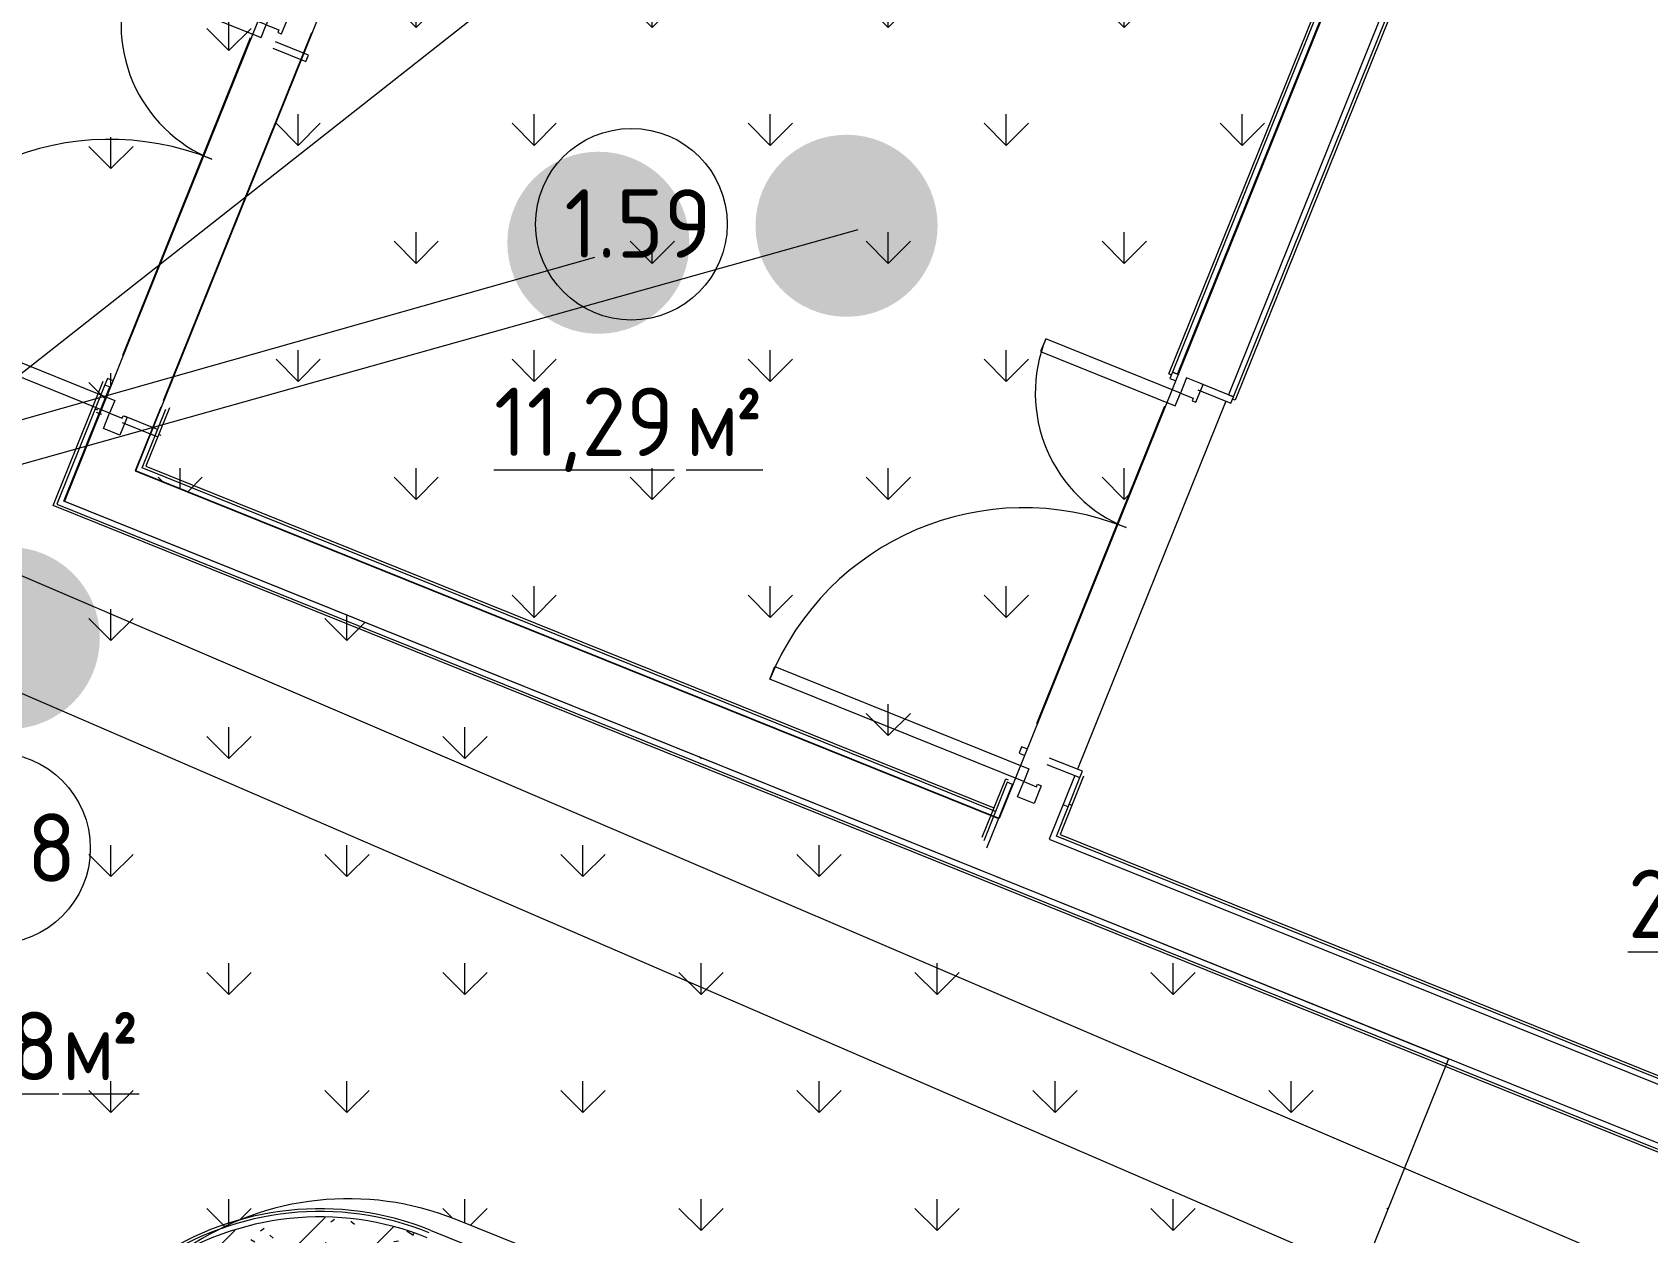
# Model space of a CAD drawing. Header units: millimetres. Extents: x -584918 to 2941280, y 3000189 to 4229862.
# Drawn here: x -445285 to -439385, y 3686669 to 3691053 of the extents above; entities that cross this region are included whole.
import ezdxf

# ---------------------------------------------------------------- set-up
doc = ezdxf.new("R2010")
doc.units = ezdxf.units.MM
for name, color, linetype, lineweight in [('Двери', 7, 'Continuous', 0), ('Марки помещений', 7, 'Continuous', 0), ('Обобщенные модели', 7, 'Continuous', 0), ('Перекрытие', 7, 'Continuous', 0), ('Стены внутренние', 7, 'Continuous', 0), ('Стены несущие', 7, 'Continuous', 0), ('Стены отделка', 7, 'Continuous', 0), ('экспертиза ДУ', 1, 'Continuous', 0), ('экспертиза условные обозначения', 1, 'Continuous', 0)]:
    doc.layers.add(name, color=color, linetype=linetype, lineweight=lineweight)
doc.styles.add('GOST Common_2', font='', dxfattribs={"height": 500})
doc.styles.add('GOST Common_3', font='', dxfattribs={"width": 0.9, "height": 500})
doc.styles.get('GOST Common_2').set_extended_font_data('GOST Common')
doc.styles.get('GOST Common_3').set_extended_font_data('GOST Common')

# ---------------------------------------------------------------- blocks, each defined once
blk = doc.blocks.new('ASVP_ОТКОС_Оштукатуривание дверного откоса - Оштукатуривание дверного откоса-V89-АР Этаж 01')
at = {"layer": 'Обобщенные модели'}
for p, q in [((-750, 130), (-750, 0)), ((-725, 0), (-725, 130)), ((725, 130), (725, 0)), ((750, 0), (750, 130)), ((-750, 0), (-725, 0)), ((725, 0), (750, 0))]:
    blk.add_line(p, q, dxfattribs=at)
blk = doc.blocks.new('ASVP_ОТКОС_Оштукатуривание дверного откоса - Оштукатуривание дверного откоса-V24-АР Этаж 01')
at = {"layer": 'Обобщенные модели'}
for p, q in [((-750, 20), (-750, 0)), ((-750, 0), (-725, 0)), ((-725, 0), (-725, 20)), ((725, 20), (725, 0)), ((725, 0), (750, 0)), ((750, 0), (750, 20))]:
    blk.add_line(p, q, dxfattribs=at)
blk = doc.blocks.new('ASVP_ДверьАлюминиеваяВитражная_2 полотна - Остекленная Внутренняя-7554606-АР Этаж 01')
at = {"layer": 'Двери', "lineweight": 18}
for p, q in [((-665, 962.5), (-615, 962.5)), ((-665, 32.5), (-665, 962.5)), ((-615, 962.5), (-615, 32.5)), ((665, 432.5), (615, 432.5)), ((615, 432.5), (615, 32.5)), ((665, 32.5), (665, 432.5)), ((-725, 32.5), (-665, 32.5)), ((-725, -32.5), (-725, 32.5)), ((-615, 32.5), (-665, 32.5)), ((-665, 32.5), (-665, -17.5)), ((615, 32.5), (665, 32.5)), ((725, 32.5), (665, 32.5)), ((665, 32.5), (665, -17.5)), ((725, -32.5), (725, 32.5)), ((-655, -32.5), (-725, -32.5)), ((-665, -17.5), (-655, -17.5)), ((-655, -17.5), (-655, -32.5)), ((665, -17.5), (655, -17.5)), ((655, -17.5), (655, -32.5)), ((655, -32.5), (725, -32.5))]:
    blk.add_line(p, q, dxfattribs=at)
at = {"layer": 'Двери'}
for centre, radius, start, end in [((-665, 32.5), 930, 360, 90), ((665, 32.5), 400, 90, 180)]:
    blk.add_arc(centre, radius, start, end, dxfattribs=at)
blk = doc.blocks.new('ASVP_Марка_Помещение_ДваЗначения - Номер Площадь-685795-АР Этаж 01')
at = {"layer": 'Марки помещений'}
blk.add_circle((0, 0), 3.5, dxfattribs=at)
blk = doc.blocks.new('ASVP_ДверьАлюминиеваяВитражная_2 полотна - Остекленная Наружная  Коричневая-7858139-АР Этаж 01')
at = {"layer": 'Двери', "lineweight": 18}
for p, q in [((-825, 32.5), (-825, -32.5)), ((-755, 32.5), (-825, 32.5)), ((-765, -32.5), (-765, 17.5)), ((-765, 17.5), (-755, 17.5)), ((-755, 17.5), (-755, 32.5)), ((755, 32.5), (825, 32.5)), ((755, 17.5), (755, 32.5)), ((765, 17.5), (755, 17.5)), ((765, -32.5), (765, 17.5)), ((825, 32.5), (825, -32.5)), ((-825, -32.5), (-765, -32.5)), ((-715, -32.5), (-765, -32.5)), ((-765, -32.5), (-765, -562.5)), ((-715, -562.5), (-715, -32.5)), ((715, -1032.5), (715, -32.5)), ((715, -32.5), (765, -32.5)), ((765, -32.5), (765, -1032.5)), ((825, -32.5), (765, -32.5)), ((-765, -562.5), (-715, -562.5)), ((765, -1032.5), (715, -1032.5))]:
    blk.add_line(p, q, dxfattribs=at)
at = {"layer": 'Двери'}
for centre, radius, start, end in [((-765, -32.5), 530, 270, 0), ((765, -32.5), 1000, 180, 270)]:
    blk.add_arc(centre, radius, start, end, dxfattribs=at)

msp = doc.modelspace()

# ---------------------------------------------------------------- hatches: boundary and pattern name
at = {"layer": 'Стены внутренние'}
h = msp.add_hatch(dxfattribs=at)
h.set_pattern_fill('FP_1', color=256, style=0, pattern_type=2)
h.set_pattern_definition([(45, (-437515.92, 3663725.22), (-141.4214, 141.4214), [])])
h.paths.add_polyline_path([(-445185.026, 3685676.154), (-445178.758, 3685785.101), (-445160.037, 3685892.61), (-445129.111, 3685997.263), (-445086.387, 3686097.679), (-445032.429, 3686192.533), (-444967.95, 3686280.573), (-444893.799, 3686360.638), (-444810.955, 3686431.67), (-444720.512, 3686492.734), (-444621.333, 3686543.91), (-444513.286, 3686584.009), (-444415.926, 3686608.771), (-444307.779, 3686623.364), (-444198.672, 3686625.458), (-444090.045, 3686615.026), (-443983.331, 3686592.205), (-443879.938, 3686557.297), (-443842.56, 3686650.049), (-443950.378, 3686686.835), (-444061.546, 3686711.724), (-444174.756, 3686724.423), (-444292.075, 3686724.423), (-444406.91, 3686711.724), (-444516.09, 3686687.675), (-444621.333, 3686652.508), (-444724.833, 3686604.91), (-444822.568, 3686546.381), (-444913.386, 3686477.607), (-444996.219, 3686399.4), (-445070.092, 3686312.678), (-445134.136, 3686218.465), (-445187.595, 3686117.867), (-445229.842, 3686012.071), (-445261.974, 3685892.61), (-445279.107, 3685785.101), (-445285.026, 3685676.154), (-445271.125, 3685676.154)])
h = msp.add_hatch(dxfattribs=at)
h.set_pattern_fill('FP_2', color=256, style=0, pattern_type=2)
h.set_pattern_definition([(50, (-437515.92, 3663725.22), (364.368, -31.8783), [38.1, -419.1]), (355, (-437515.92, 3663725.2), (-70.486, 382.1133), [30.48, -335.28]), (100.451, (-437485.56, 3663722.56), (293.885, 350.2334), [32.38, -356.18]), (46.184, (-437515.92, 3663826.8), (542.1585, -84.086), [57.15, -628.65]), (96.636, (-437470.74, 3663819.8), (474.805, 494.855), [48.57, -534.27]), (351.184, (-437515.9, 3663826.8), (474.81, 494.85), [45.72, -502.92]), (21, (-437465.12, 3663801.42), (303.2285, -204.5305), [38.1, -419.1]), (326, (-437465.12, 3663801.4), (123.604, 368.376), [30.48, -335.28]), (71.451, (-437439.86, 3663784.37), (426.834, 163.8427), [32.38, -356.18]), (37.5, (-437515.92, 3663725.22), (6.17665, 169.11015), [16.764, -314.452, 16.764, -323.596, -336.55]), (37.5, (-437515.92, 3663725.22), (6.17665, 169.11015), [-671.576, 16.764, -319.786]), (7.5, (-437515.92, 3663725.22), (133.6389, 200.3615), [16.764, -177.292, 16.764, -306.832, -128.27]), (7.5, (-437515.92, 3663725.22), (133.6389, 200.3615), [-517.652, 16.764, -111.506]), (327.5, (-437629.21, 3663725.22), (271.1818, -11.4584), [16.764, -110.236, 16.764, -379.476, -525.78]), (327.5, (-437629.21, 3663725.22), (271.1818, -11.4584), [-523.24, 16.764, -509.016]), (317.5, (-437680, 3663725.22), (296.2585, 50.8528), [16.764, -148.336, 16.764, -246.38, -373.38]), (317.5, (-437680, 3663725.22), (296.2585, 50.8528), [-428.244, 16.764, -356.616])])
h.paths.add_polyline_path([(-445185.026, 3685676.154), (-445178.758, 3685785.101), (-445160.037, 3685892.61), (-445129.111, 3685997.263), (-445086.387, 3686097.679), (-445032.429, 3686192.533), (-444967.95, 3686280.573), (-444893.799, 3686360.638), (-444810.955, 3686431.67), (-444720.512, 3686492.734), (-444621.333, 3686543.91), (-444513.286, 3686584.009), (-444415.926, 3686608.771), (-444307.779, 3686623.364), (-444198.672, 3686625.458), (-444090.045, 3686615.026), (-443983.331, 3686592.205), (-443879.938, 3686557.297), (-443842.56, 3686650.049), (-443950.378, 3686686.835), (-444061.546, 3686711.724), (-444174.756, 3686724.423), (-444292.075, 3686724.423), (-444406.91, 3686711.724), (-444516.09, 3686687.675), (-444621.333, 3686652.508), (-444724.833, 3686604.91), (-444822.568, 3686546.381), (-444913.386, 3686477.607), (-444996.219, 3686399.4), (-445070.092, 3686312.678), (-445134.136, 3686218.465), (-445187.595, 3686117.867), (-445229.842, 3686012.071), (-445261.974, 3685892.61), (-445279.107, 3685785.101), (-445285.026, 3685676.154), (-445271.125, 3685676.154)])
at = {"layer": 'экспертиза ДУ', "lineweight": 0}
h = msp.add_hatch(color=30, dxfattribs=at)
edge = h.paths.add_edge_path()
edge.add_arc((-442311.041, 3690346.531), 332.544, 0, 360)
h = msp.add_hatch(color=5, dxfattribs=at)
edge = h.paths.add_edge_path()
edge.add_arc((-443217.462, 3690284.573), 332.544, 0, 360)
h = msp.add_hatch(color=30, dxfattribs=at)
edge = h.paths.add_edge_path()
edge.add_arc((-445370.937, 3688840.684), 332.544, 0, 360)
at = {"layer": 'экспертиза условные обозначения'}
h = msp.add_hatch(dxfattribs=at)
h.set_pattern_fill('GRASS', color=6, scale=24)
h.set_pattern_definition([(90, (-461809.37, 3558222.25), (-431.0523, 431.0523), [114.3, -747.8046]), (45, (-461809.37, 3558222.25), (-431.0523, 431.0523), [114.3, -495.3]), (135, (-461809.37, 3558222.25), (-431.0523, -431.0523), [114.3, -495.3])])
edge = h.paths.add_edge_path()
edge.add_line((-458338.484, 3694648.826), (-453608.137, 3692742.567))
edge.add_line((-453608.137, 3692742.567), (-452262.543, 3696081.635))
edge.add_line((-452262.543, 3696081.635), (-443822.121, 3692680.271))
edge.add_line((-443822.121, 3692680.271), (-445167.715, 3689341.203))
edge.add_line((-445167.715, 3689341.203), (-441899.865, 3688024.308))
edge.add_line((-441899.865, 3688024.308), (-440112.737, 3687304.122))
edge.add_line((-440112.737, 3687304.122), (-440822.912, 3685541.836))
edge.add_line((-440822.912, 3685541.836), (-443740.461, 3686717.565))
edge.add_arc((-444130.947, 3685740.74), 1051.983, 68.2109102, 179.8403907)
edge.add_line((-445182.926, 3685743.67), (-445282.926, 3683874.55))
edge.add_line((-445282.926, 3683874.55), (-448232.926, 3683874.55))
edge.add_line((-448232.926, 3683874.55), (-448232.926, 3688527.961))
edge.add_line((-448232.926, 3688527.961), (-456686.313, 3691934.55))
edge.add_line((-456686.313, 3691934.55), (-459032.926, 3691934.55))
edge.add_line((-459032.926, 3691934.55), (-459032.926, 3692925.58))
edge.add_line((-459032.926, 3692925.58), (-458338.484, 3694648.826))
at = {"layer": 'экспертиза условные обозначения', "true_color": 0x636466}
h = msp.add_hatch(dxfattribs=at)
h.set_pattern_fill('GRASS', color=251, scale=24)
h.set_pattern_definition([(90, (-497764.9, 3475975.67), (-431.0523, 431.0523), [114.3, -747.8046]), (45, (-497764.9, 3475975.7), (-431.0523, 431.0523), [114.3, -495.3]), (135, (-497764.9, 3475975.7), (-431.0523, -431.0523), [114.3, -495.3])])
h.paths.add_polyline_path([(-443636.617, 3692605.516), (-440483.053, 3691334.676), (-441753.892, 3688181.112), (-444907.456, 3689451.951)])

# ---------------------------------------------------------------- linework, layer by layer
at = {"layer": 'Перекрытие'}
for p, q in [((-444264.792, 3691051.922), (-444806.767, 3689707.019)), ((-444954.894, 3689874.526), (-444487.673, 3691033.925)), ((-441615.826, 3688528.932), (-441148.605, 3689688.33)), ((-440925.724, 3689706.327), (-441467.699, 3688361.425))]:
    msp.add_line(p, q, dxfattribs=at)
at = {"layer": 'Стены внутренние'}
for p, q in [((-438488.91, 3695672.973), (-440892.292, 3689709.026)), ((-441133.447, 3689806.208), (-440524.191, 3691318.064)), ((-441133.447, 3689806.208), (-441124.171, 3689802.471)), ((-445208.854, 3689324.591), (-445025.703, 3689779.075)), ((-440892.292, 3689709.026), (-440901.567, 3689712.764)), ((-445055.675, 3689677.948), (-445046.4, 3689674.21)), ((-444784.549, 3689681.893), (-444870.517, 3689468.564)), ((-444814.52, 3689580.766), (-444823.795, 3689584.504)), ((-444870.517, 3689468.564), (-441772.604, 3688220.151)), ((-438442.603, 3686597.893), (-445208.854, 3689324.591)), ((-441815.588, 3688113.486), (-441729.62, 3688326.816)), ((-441729.62, 3688326.816), (-441720.345, 3688323.078)), ((-441445.481, 3688336.299), (-441531.449, 3688122.969)), ((-441488.465, 3688229.634), (-441497.74, 3688233.372)), ((-441531.449, 3688122.969), (-438433.536, 3686874.556)), ((-443831.347, 3686677.874), (-439167.729, 3684798.506))]:
    msp.add_line(p, q, dxfattribs=at)
msp.add_arc((-444235.026, 3685676.154), 1080, 68.0513009, 180, dxfattribs=at)
at = {"layer": 'Стены несущие'}
msp.add_arc((-444235.026, 3685676.154), 1050, 68.0513009, 180, dxfattribs=at)
at = {"layer": 'Стены отделка'}
for p, q in [((-438505.522, 3695712.012), (-440916.379, 3689729.515)), ((-440897.829, 3689722.039), (-438494.448, 3695685.986)), ((-440511.178, 3691323.602), (-441120.434, 3689811.746)), ((-441101.883, 3689804.27), (-440485.152, 3691334.676)), ((-441120.434, 3689811.746), (-441101.883, 3689804.27)), ((-445020.166, 3689766.062), (-445195.841, 3689330.128)), ((-445169.815, 3689341.203), (-445001.616, 3689758.586)), ((-444816.112, 3689683.831), (-444909.556, 3689451.951)), ((-440916.379, 3689729.515), (-440897.829, 3689722.039)), ((-445031.587, 3689657.459), (-445050.137, 3689664.935)), ((-444883.53, 3689463.026), (-444797.561, 3689676.356)), ((-444827.533, 3689575.228), (-444846.083, 3689582.704)), ((-444909.556, 3689451.951), (-441755.992, 3688181.112)), ((-441767.067, 3688207.138), (-444883.53, 3689463.026)), ((-445195.841, 3689330.128), (-438438.866, 3686607.168)), ((-438431.39, 3686625.718), (-445169.815, 3689341.203)), ((-441477.044, 3688338.237), (-441570.488, 3688106.357)), ((-441544.462, 3688117.432), (-441458.493, 3688330.761)), ((-441724.082, 3688313.803), (-441810.051, 3688100.473)), ((-441798.976, 3688074.447), (-441705.532, 3688306.327)), ((-441705.532, 3688306.327), (-441724.082, 3688313.803)), ((-441501.478, 3688224.096), (-441520.028, 3688231.572)), ((-441570.488, 3688106.357), (-438416.924, 3686835.518)), ((-438427.999, 3686861.543), (-441544.462, 3688117.432))]:
    msp.add_line(p, q, dxfattribs=at)
for radius in [1070, 1050]:
    msp.add_arc((-444235.026, 3685676.154), radius, 68.0513009, 180, dxfattribs=at)
at = {"layer": 'экспертиза ДУ'}
for points in [[(-552580.006, 3735012.029), (-426338.566, 3680430.143)], [(-425290.96, 3680486.45), (-552580.006, 3735012.029)], [(-511250.006, 3637892.029), (-441508.077, 3692813.169)], [(-442270.006, 3690332.029), (-501140.006, 3673822.029), (-443230.006, 3690232.029)]]:
    msp.add_lwpolyline(points, dxfattribs=at)
at = {"layer": 'экспертиза условные обозначения', "color": 6}
msp.add_lwpolyline([(-458338.484, 3694648.826), (-453608.137, 3692742.567), (-452262.543, 3696081.635), (-443822.121, 3692680.271), (-445167.715, 3689341.203), (-441899.865, 3688024.308), (-440112.737, 3687304.122), (-440822.912, 3685541.836), (-443740.461, 3686717.565, 0.52963745), (-445182.926, 3685743.67), (-445282.926, 3683874.55), (-448232.926, 3683874.55), (-448232.926, 3688527.961), (-456686.313, 3691934.55), (-459032.926, 3691934.55), (-459032.926, 3692925.58), (-458338.484, 3694648.826)], format="xyb", dxfattribs=at)
at = {"layer": 'экспертиза условные обозначения', "color": 251, "true_color": 0x636466}
msp.add_lwpolyline([(-443636.617, 3692605.516), (-440483.053, 3691334.676), (-441753.892, 3688181.112), (-444907.456, 3689451.951), (-443636.617, 3692605.516)], dxfattribs=at)

# ---------------------------------------------------------------- block references
at = {"layer": 'Двери'}
for name, p, rotation in [('ASVP_ДверьАлюминиеваяВитражная_2 полотна - Остекленная Наружная  Коричневая-7858139-АР Этаж 01', (-444686.709, 3690359.432), 248.0513009164573), ('ASVP_ДверьАлюминиеваяВитражная_2 полотна - Остекленная Наружная  Коричневая-7858139-АР Этаж 01', (-441347.641, 3689013.837), 248.0513009164573), ('ASVP_ДверьАлюминиеваяВитражная_2 полотна - Остекленная Внутренняя-7554606-АР Этаж 01', (-438754.014, 3685731.493), 68.05130091645754)]:
    msp.add_blockref(name, p, dxfattribs=dict(at, rotation=rotation))
at = {"layer": 'Марки помещений', "xscale": 99.99999999999993, "yscale": 99.99999999999993, "zscale": 99.99999999999993}
for p in [(-443097.048, 3690352.287), (-445423.151, 3688072.465)]:
    msp.add_blockref('ASVP_Марка_Помещение_ДваЗначения - Номер Площадь-685795-АР Этаж 01', p, dxfattribs=at)
at = {"layer": 'Обобщенные модели'}
for name, p, rotation in [('ASVP_ОТКОС_Оштукатуривание дверного откоса - Оштукатуривание дверного откоса-V24-АР Этаж 01', (-444739.834, 3690461.701), 248.0513009164567), ('ASVP_ОТКОС_Оштукатуривание дверного откоса - Оштукатуривание дверного откоса-V89-АР Этаж 01', (-444556.476, 3690274.605), 68.0513009164569), ('ASVP_ОТКОС_Оштукатуривание дверного откоса - Оштукатуривание дверного откоса-V24-АР Этаж 01', (-441400.766, 3689116.107), 248.0513009164575), ('ASVP_ОТКОС_Оштукатуривание дверного откоса - Оштукатуривание дверного откоса-V89-АР Этаж 01', (-441178.161, 3689026.4), 68.05130091645772)]:
    msp.add_blockref(name, p, dxfattribs=dict(at, rotation=rotation))

# ---------------------------------------------------------------- texts
at = {"layer": 'Марки помещений', "char_height": 250, "attachment_point": 1}
for s, insert, width, style in [('1.59', (-443341.855, 3690480.012), 606.07575, 'GOST Common_2'), ('\\L11,29 ', (-443598.791, 3689755.481), 851.39212, 'GOST Common_2'), ('\\L\\fGOST Common|b0|i0|c238|p34|;\\W.9;\\L²', (-442717.729, 3689755.481), 165.94931, 'GOST Common_3'), ('\\L\\fGOST Common|b0|i0|c204|p34|;\\W.9;\\Lм', (-442896.323, 3689755.481), 216.45562, 'GOST Common_2'), ('1.58', (-445667.958, 3688200.19), 606.07575, 'GOST Common_2'), ('\\L27,42 ', (-439457.465, 3687994.642), 988.48069, 'GOST Common_2'), ('\\L88,08 ', (-445972.595, 3687475.659), 966.83512, 'GOST Common_2'), ('\\L\\fGOST Common|b0|i0|c238|p34|;\\W.9;\\L²', (-444996.282, 3687475.659), 165.94931, 'GOST Common_3'), ('\\L\\fGOST Common|b0|i0|c204|p34|;\\W.9;\\Lм', (-445174.876, 3687475.659), 216.45562, 'GOST Common_2')]:
    msp.add_mtext(s, dxfattribs=dict(at, insert=insert, width=width, style=style))

doc.saveas('drawing.dxf')
